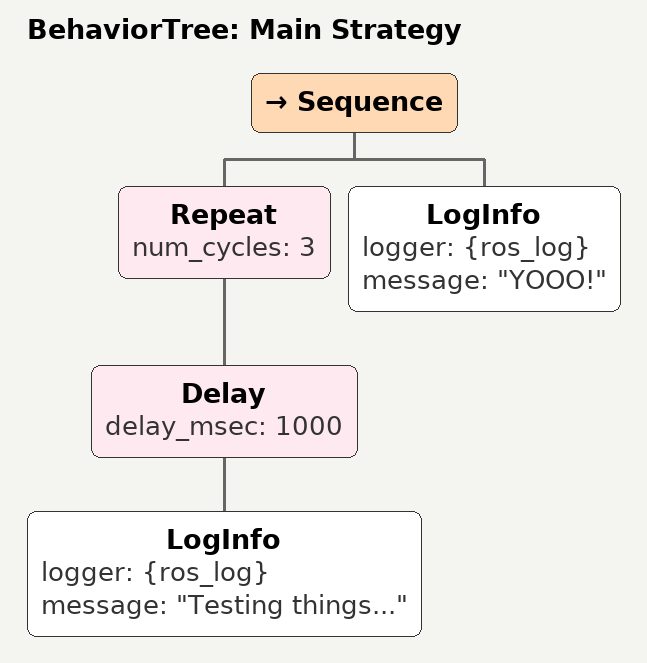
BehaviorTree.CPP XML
<?xml version="1.0" encoding="UTF-8"?>
<root BTCPP_format="4"
      main_tree_to_execute="Main Strategy">
  <BehaviorTree ID="Main Strategy">
    <Sequence>
      <Repeat num_cycles="3">
        <Delay delay_msec="1000">
          <LogInfo logger="{ros_log}"
                   message="&quot;Testing things...&quot;"/>
        </Delay>
      </Repeat>
      <LogInfo logger="{ros_log}"
               message="&quot;YOOO!&quot;"/>
    </Sequence>
  </BehaviorTree>

</root>
